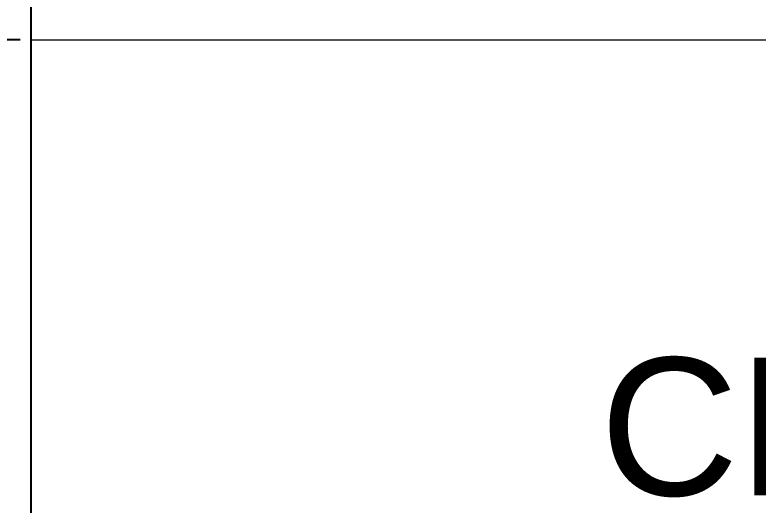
# Model space of a CAD drawing. Extents: x 867151 to 1787449, y -2071112 to -1028603.
# Drawn here: x 871090.5 to 871158.1, y -1032602.6 to -1032558.1 of the extents above; entities that cross this region are included whole.
import ezdxf

# ---------------------------------------------------------------- set-up
doc = ezdxf.new("R2010")
doc.units = 0
doc.header["$LTSCALE"] = 4
doc.header["$MEASUREMENT"] = 0
doc.layers.get('0').update_dxf_attribs({"linetype": 'CONTINUOUS'})
doc.layers.get('Defpoints').update_dxf_attribs({"linetype": 'CONTINUOUS'})
doc.layers.add('BEM', color=2, linetype='CONTINUOUS')
doc.layers.add('TXT', color=3, linetype='CONTINUOUS', lineweight=25)
doc.styles.add('ARIAL', font='arial.ttf')
doc.styles.add('Tahoma', font='tahoma.ttf')
doc.dimstyles.new('Standard$0', dxfattribs={"dimscale": 6, "dimtxt": 6.5, "dimasz": 3.247, "dimexe": 1.0675, "dimexo": 1.645, "dimgap": 2.272, "dimtad": 2, "dimdec": 0, "dimzin": 0, "dimdsep": 46, "dimtxsty": 'Standard', "dimcen": 1.545, "dimdle": 5, "dimadec": 0, "dimazin": 0, "dimtfac": 1, "dimtdec": 0, "dimtix": 1, "dimtmove": 0, "dimatfit": 3, "dimfxl": 1, "dimtolj": 1, "dimtzin": 0, "dimarcsym": 0})

# ---------------------------------------------------------------- blocks, each defined once
blk = doc.blocks.new('*D761')
at = {"layer": 'BEM', "color": 0, "lineweight": -2, "ltscale": 0.5, "transparency": 16777216}
for p, q in [((871013.339, -1032520.331), (871013.339, -1032505.331)), ((871091.018, -1032535.331), (871012.339, -1032535.331)), ((871091.018, -1032560.331), (871012.339, -1032560.331)), ((871013.339, -1032575.331), (871013.339, -1032590.331))]:
    blk.add_line(p, q, dxfattribs=at)
at = {"layer": 'BEM', "color": 0, "ltscale": 0.5, "transparency": 16777216}
for points in [[(871010.839, -1032520.331), (871015.839, -1032520.331), (871013.339, -1032535.331)], [(871010.839, -1032575.331), (871015.839, -1032575.331), (871013.339, -1032560.331)]]:
    blk.add_solid(points, dxfattribs=at)
at = {"layer": 'Defpoints', "color": 0, "ltscale": 0.5, "transparency": 16777216}
for p in [(871092.018, -1032535.331), (871013.339, -1032560.331), (871092.018, -1032560.331)]:
    blk.add_point(p, dxfattribs=at)
at = {"layer": 'BEM', "color": 4, "ltscale": 0.5, "transparency": 16777216, "insert": (870994.923, -1032547.831), "char_height": 20, "attachment_point": 5, "rotation": 90, "style": 'Tahoma'}
blk.add_mtext('\\A1;25', dxfattribs=at)

msp = doc.modelspace()

# ---------------------------------------------------------------- linework, layer by layer
msp.add_line((871092.018, -1032760.331), (871092.018, -1032190.081))
at = {"linetype": 'ByBlock', "lineweight": 18, "ltscale": 5}
msp.add_line((871092.018, -1032560.331), (871562.016, -1032560.33), dxfattribs=at)

# ---------------------------------------------------------------- texts
at = {"layer": 'TXT', "style": 'ARIAL'}
msp.add_text('CPU', height=12.5, dxfattribs=at).set_placement((871143.675, -1032601.705))

# ---------------------------------------------------------------- dimensions: what is measured, and where the dimension line sits
at = {"layer": 'BEM', "ltscale": 0.5}
dim = msp.add_linear_dim(base=(871013.339, -1032560.331), p1=(871092.018, -1032535.331), p2=(871092.018, -1032560.331), angle=90, dimstyle='Standard$0', override={"dimscale": 1, "dimtxt": 20, "dimasz": 15, "dimexe": 1, "dimexo": 1, "dimgap": 8, "dimtad": 1, "dimtxsty": 'Tahoma', "dimcen": 0.09, "dimdle": 0, "dimclrt": 4, "dimtdec": 1, "dimtix": 0, "dimtofl": 0}, dxfattribs=at)
dim.commit()
dim.dimension.update_dxf_attribs({"geometry": '*D761', "text_midpoint": (871013.339, -1032547.831), "dimtype": 160})

doc.saveas('drawing.dxf')
